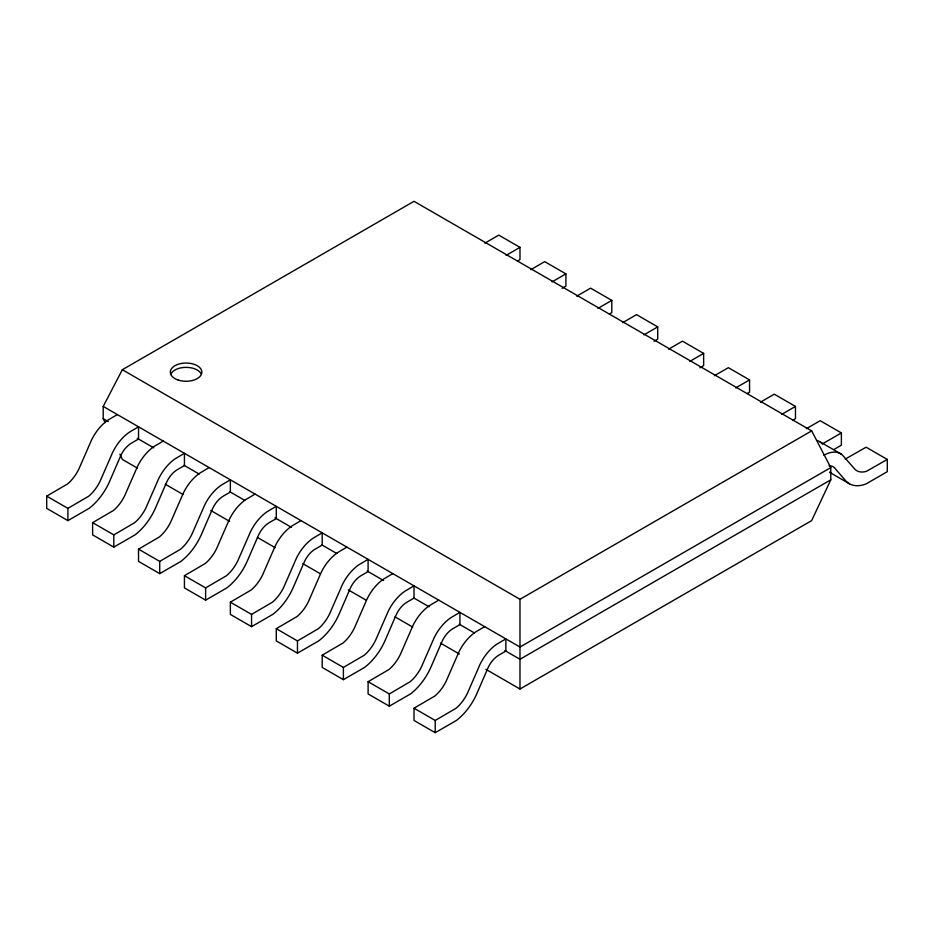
<?xml version="1.0" encoding="UTF-8"?>
<svg xmlns="http://www.w3.org/2000/svg" width="934" height="934" viewBox="0 0 934 934"><rect width="100%" height="100%" fill="white"/><g stroke="black" fill="none" stroke-linecap="round" stroke-linejoin="round"><path stroke-width="1.4" d="M105.063 422.6L103.207 418.654L103.207 406.418L122.342 369.712L414.019 201.312L811.658 430.889L830.793 467.595L830.793 479.831L811.658 520.612L519.981 689.012L485.902 669.328M117.334 414.579L108.332 419.856A33.647 19.427 -60 0 0 91.614 439.844L78.9 468.973A28.312 16.345 -60 0 1 67.563 483.94L46.7 496.141L46.7 508.376L67.89 520.612L89.08 508.376A43.303 25.008 -60 0 0 109.722 481.138L120.486 456.247A18.657 10.764 -60 0 1 131.472 443.125L138.536 439.05L138.536 426.815L129.522 432.092A33.647 19.427 -60 0 0 112.804 452.079L100.101 481.208A28.312 16.345 -60 0 1 88.753 496.176L67.89 508.376L46.7 496.141M484.921 243.132L498.791 235.135L519.981 247.37L519.981 259.605L517.483 261.041M163.252 441.082L154.238 446.37A33.647 19.427 -60 0 0 137.531 466.358L124.817 495.475A28.312 16.345 -60 0 1 113.481 510.454L92.618 522.655L92.618 534.89L113.808 547.126L134.998 534.89A43.303 25.008 -60 0 0 155.639 507.652L166.404 482.761A18.657 10.764 -60 0 1 177.378 469.639L184.442 465.552L184.442 453.317L175.429 458.606A33.647 19.427 -60 0 0 158.722 478.593L146.008 507.711A28.312 16.345 -60 0 1 134.671 522.678L113.808 534.89L92.618 522.655M506.111 255.367L519.981 247.37M530.839 269.646L544.697 261.637L565.899 273.872L565.899 286.108L562.151 288.267M209.169 467.595L200.156 472.873A33.647 19.427 -60 0 0 183.449 492.86L170.735 521.989A28.312 16.345 -60 0 1 159.387 536.957L138.536 549.157L138.536 561.392L159.726 573.628L180.916 561.392A43.303 25.008 -60 0 0 201.557 534.155L212.322 509.275A18.657 10.764 -60 0 1 223.296 496.141L230.359 492.066L230.359 479.831L221.346 485.108A33.647 19.427 -60 0 0 204.639 505.096L191.925 534.225A28.312 16.345 -60 0 1 180.589 549.192L159.726 561.392L138.536 549.157M552.029 281.881L565.899 273.872M576.757 296.148L590.615 288.151L611.805 300.386L611.805 312.621L609.318 314.058M255.087 494.098L246.074 499.386A33.647 19.427 -60 0 0 229.355 519.374L216.653 548.503A28.312 16.345 -60 0 1 205.305 563.471L184.442 575.671L184.442 587.906L205.632 600.142L226.834 587.906A43.303 25.008 -60 0 0 247.463 560.669L258.239 535.777A18.657 10.764 -60 0 1 269.214 522.655L276.277 518.568L276.277 506.333L267.264 511.622A33.647 19.427 -60 0 0 250.557 531.609L237.843 560.739A28.312 16.345 -60 0 1 226.495 575.706L205.632 587.906L184.442 575.671M597.947 308.383L611.805 300.386M622.674 322.662L636.533 314.653L657.723 326.888L657.723 339.124L653.987 341.284M301.005 520.612L291.992 525.9A33.647 19.427 -60 0 0 275.273 545.876L262.571 575.005A28.312 16.345 -60 0 1 251.223 589.973L230.359 602.173L230.359 614.409L251.55 626.644L272.74 614.409A43.303 25.008 -60 0 0 293.381 587.182L304.145 562.291A18.657 10.764 -60 0 1 315.132 549.157L322.195 545.082L322.195 532.847L313.182 538.136A33.647 19.427 -60 0 0 296.463 558.112L283.761 587.241A28.312 16.345 -60 0 1 272.413 602.208L251.55 614.409L230.359 602.173M643.865 334.897L657.723 326.888M668.581 349.176L682.45 341.167L703.641 353.402L703.641 365.638L699.905 367.798M346.911 547.126L337.898 552.403A33.647 19.427 -60 0 0 321.191 572.39L308.477 601.519A28.312 16.345 -60 0 1 297.14 616.487L276.277 628.687L276.277 640.922L297.467 653.158L318.657 640.922A43.303 25.008 -60 0 0 339.299 613.685L350.063 588.794A18.657 10.764 -60 0 1 361.038 575.671L368.101 571.585L368.101 559.349L359.1 564.638A33.647 19.427 -60 0 0 342.381 584.626L329.667 613.755A28.312 16.345 -60 0 1 318.331 628.722L297.467 640.922L276.277 628.687M689.782 361.4L703.641 353.402M714.498 375.678L728.368 367.681L749.558 379.916L749.558 392.152L747.06 393.588M392.829 573.628L383.816 578.917A33.647 19.427 -60 0 0 367.109 598.904L354.395 628.022A28.312 16.345 -60 0 1 343.047 642.989L322.195 655.189L322.195 667.425L343.385 679.66L364.575 667.425A43.303 25.008 -60 0 0 385.217 640.199L395.981 615.308A18.657 10.764 -60 0 1 406.955 602.173L414.019 598.099L414.019 585.863L405.006 591.152A33.647 19.427 -60 0 0 388.299 611.128L375.585 640.257A28.312 16.345 -60 0 1 364.248 655.224L343.385 667.425L322.195 655.189M735.688 387.914L749.558 379.916M760.416 402.192L774.274 394.183L795.464 406.418L795.464 418.654L792.978 420.09M438.747 600.142L429.733 605.419A33.647 19.427 -60 0 0 413.026 625.406L400.312 654.536A28.312 16.345 -60 0 1 388.964 669.503L368.101 681.703L368.101 693.939L389.303 706.174L410.493 693.939A43.303 25.008 -60 0 0 431.123 666.701L441.899 641.81A18.657 10.764 -60 0 1 452.873 628.687L459.937 624.612L459.937 612.377L450.924 617.654A33.647 19.427 -60 0 0 434.217 637.642L421.503 666.771A28.312 16.345 -60 0 1 410.154 681.738L389.303 693.939L368.101 681.703M781.606 414.427L795.464 406.418M806.334 428.694L820.192 420.697L841.382 432.932L841.382 445.168L833.91 449.488M122.342 369.712L519.981 599.289L811.658 430.889M484.664 626.644L475.651 631.933A33.647 19.427 -60 0 0 458.933 651.92L446.23 681.038A28.312 16.345 -60 0 1 434.882 696.005L414.019 708.217L414.019 720.453L435.209 732.688L456.399 720.453A43.303 25.008 -60 0 0 477.041 693.215L487.805 668.324A18.657 10.764 -60 0 1 498.791 655.189L505.854 651.115L505.854 638.879L496.841 644.168A33.647 19.427 -60 0 0 480.123 664.156L467.42 693.273A28.312 16.345 -60 0 1 456.072 708.241L435.209 720.453L414.019 708.217M822.48 443.837L841.382 432.932M830.793 467.595L519.981 647.04L103.207 406.418M830.793 479.831L519.981 659.276L504.827 650.519M828.983 465.821A18.657 10.764 -60 0 1 834.704 468.051L845.468 480.508A43.303 25.008 -60 0 0 866.11 483.905L887.3 471.67L887.3 459.435L866.437 471.32A28.312 16.345 -60 0 1 855.1 469.452L842.386 454.998A33.647 19.427 -60 0 0 825.668 454.321L823.94 455.232M845.247 459.084L866.11 447.199L887.3 459.435M819.924 441.794L841.114 454.029M829.532 472.277L849.485 483.8M103.207 418.654L108.262 421.573M137.31 438.338L153.725 447.818M184.033 465.319L199.199 474.075M229.507 491.564L244.661 500.32M274.97 517.821L291.385 527.301M321.693 544.802L336.859 553.547M367.167 571.048L383.582 580.528M413.89 598.029L429.045 606.773M459.353 624.274L474.519 633.019M137.496 468.179L122.342 459.435L119.879 454.181M165.271 484.221L182.936 494.425M210.71 510.454L229.647 521.382M257.41 537.424L275.086 547.628M302.861 563.657L320.537 573.861M348.3 589.891L365.976 600.095M395.012 616.86L412.676 627.064M440.451 643.094L459.388 654.022M822.212 443.802L821.196 442.774A33.647 19.427 -60 0 0 817.04 440.439M519.981 599.289L519.981 689.012M435.209 720.453L435.209 732.688M389.303 693.939L389.303 706.174M343.385 667.425L343.385 679.66M297.467 640.922L297.467 653.158M251.55 614.409L251.55 626.644M205.632 587.906L205.632 600.142M159.726 561.392L159.726 573.628M113.808 534.89L113.808 547.126M67.89 508.376L67.89 520.612M170.84 374.114A15.785 9.118 0 0 1 186.088 367.354A15.785 9.118 0 0 1 201.335 374.114M831.482 472.884A43.303 25.008 -60 0 1 829.836 472.312M178.196 380.045A15.785 9.118 0 0 0 201.872 372.152A15.785 9.118 0 0 0 178.196 364.26A15.785 9.118 0 0 0 178.196 380.045"/></g></svg>
